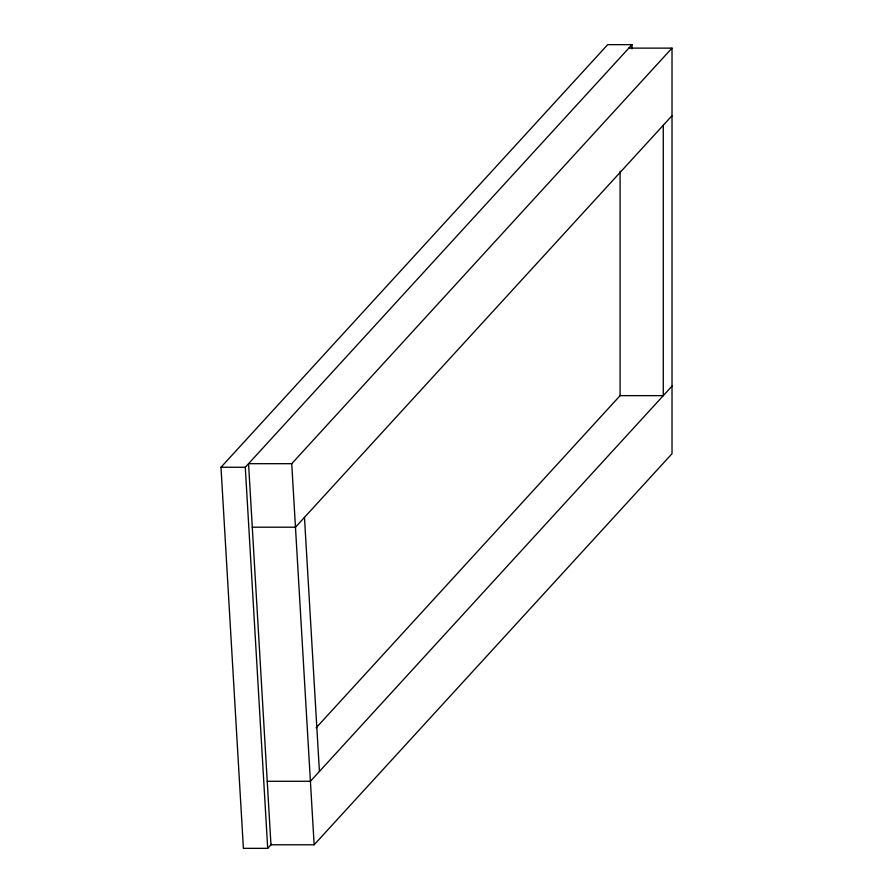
<?xml version="1.0" encoding="UTF-8"?>
<svg xmlns="http://www.w3.org/2000/svg" width="893" height="893" viewBox="0 0 893 893"><rect width="100%" height="100%" fill="white"/><g stroke="black" fill="none" stroke-linecap="round" stroke-linejoin="round"><path stroke-width="1.34" d="M620.088 171.255L620.088 395.644L663.276 395.644L663.276 125.254M672.016 48.122L672.016 453.7L314.146 844.778L270.959 844.778L248.544 463.69L291.732 463.69L672.016 48.122L628.828 48.122M271.461 844.231L267.699 848.35L243.398 848.35L220.984 467.262L607.698 44.65L631.998 44.65L631.998 48.836M267.699 848.35L245.285 467.262L631.998 44.65M672.016 115.71L295.471 527.205L252.284 527.205M316.189 727.762L620.356 395.365M672.016 386.1L310.418 781.275L267.23 781.275M220.984 467.262L245.285 467.262M304.468 517.371L319.415 771.429M291.732 463.69L314.146 844.778"/></g></svg>
